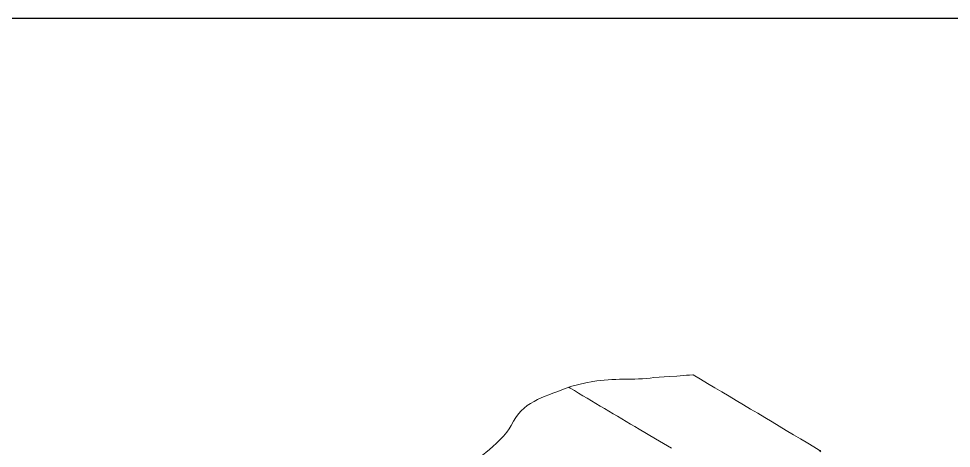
# Model space of a CAD drawing. Extents: x 0 to 593, y 0 to 274.
# Drawn here: x 183.6 to 279.4, y 229.5 to 273.6 of the extents above; entities that cross this region are included whole.
import ezdxf

# ---------------------------------------------------------------- set-up
doc = ezdxf.new("R2010")
doc.units = 0
doc.header["$LTSCALE"] = 0.3
doc.header["$MEASUREMENT"] = 0
doc.layers.add('1', color=1, linetype='CONTINUOUS')
doc.layers.add('TB Border', color=9, linetype='CONTINUOUS')

msp = doc.modelspace()

# ---------------------------------------------------------------- linework, layer by layer
at = {"layer": '1', "color": 41, "lineweight": 13}
for points in [[(248.876, 236.722), (250.474, 236.837), (251.229, 236.884), (251.562, 236.907, 0.008995), (252.872, 237.021), (252.894, 237.021), (252.916, 236.999, -0.000866), (264.68, 229.99), (265.747, 229.348), (265.881, 229.26), (265.948, 229.238), (265.992, 229.216), (266.014, 229.194), (265.926, 229.105)], [(240.152, 235.724), (240.196, 235.701), (240.263, 235.657, 0.00049), (247.357, 231.434), (249.025, 230.439), (250.67, 229.466)]]:
    msp.add_lwpolyline(points, format="xyb", dxfattribs=at)
for points in [[(239.774, 235.612), (240.462, 235.835), (241.882, 236.194), (242.615, 236.329)], [(233.79, 231.111), (234.012, 231.467), (234.233, 231.801)]]:
    msp.add_lwpolyline(points, dxfattribs=at)
for points in [[(242.615, 236.329), (244.69, 236.7), (246.793, 236.427), (248.876, 236.722)], [(234.233, 231.801), (235.371, 234.279), (237.468, 234.66), (239.774, 235.612)], [(227.406, 226.721), (230.203, 227.735), (231.791, 228.941), (233.79, 231.111)]]:
    msp.add_open_spline(points, degree=3, dxfattribs=at)
at = {"layer": 'TB Border', "color": 9}
msp.add_lwpolyline([(344, 0), (344, 273.56), (0, 273.56), (0, 0)], close=True, dxfattribs=at)

doc.saveas('drawing.dxf')
